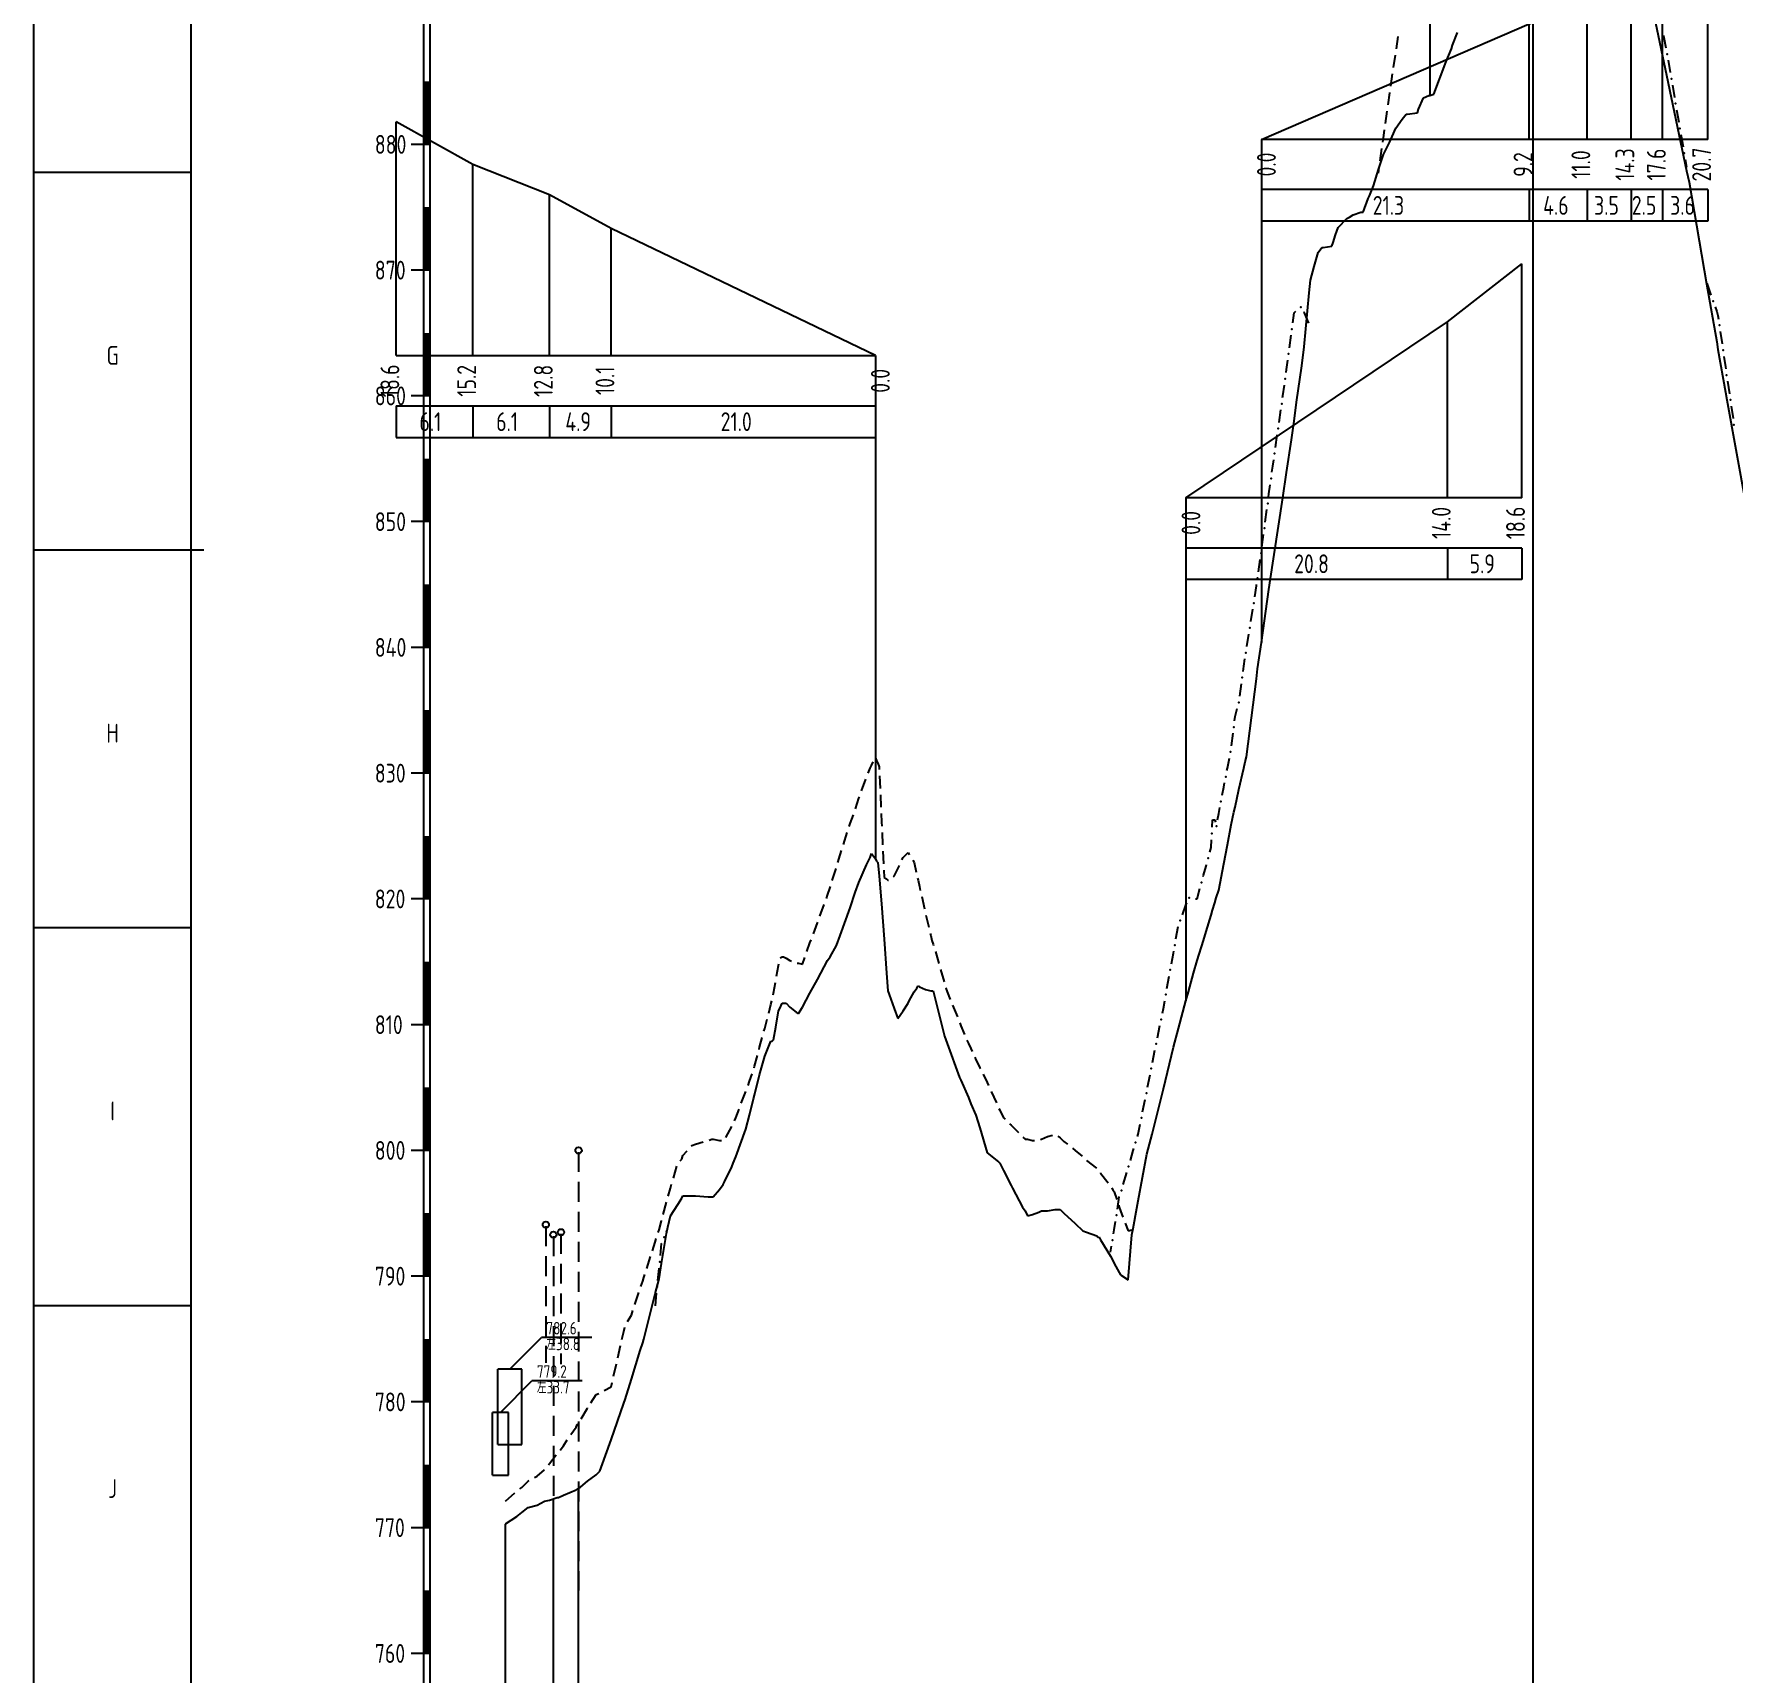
# Model space of a CAD drawing. Header units: millimetres. Extents: x -75 to 1114, y 1275 to 2116.
# Drawn here: x -75 to 195.4, y 1516.9 to 1777.6 of the extents above; entities that cross this region are included whole.
import ezdxf
from ezdxf.enums import TextEntityAlignment as Align

# ---------------------------------------------------------------- set-up
doc = ezdxf.new("R2010")
doc.units = ezdxf.units.MM
doc.linetypes.add('HIDDEN2', pattern=[4.7625, 3.175, -1.5875])
for name, color, linetype in [('中心断面', 1, 'Continuous'), ('交叉跨越注记', 3, 'Continuous'), ('右边线', 3, 'Continuous'), ('图框', 1, 'Continuous'), ('左边线', 2, 'Continuous'), ('房屋', 1, 'Continuous'), ('标注', 3, 'Continuous'), ('风偏', 5, 'Continuous')]:
    doc.layers.add(name, color=color, linetype=linetype)
doc.styles.get("Standard").update_dxf_attribs({"font": 'tssdeng', "bigfont": 'tssdchn'})

# ---------------------------------------------------------------- blocks, each defined once
blk = doc.blocks.new('24933320')
at = {"layer": '图框'}
for p, q in [((-13, 1350), (-13, 1920)), ((-12, 1350), (-12, 1920)), ((-12.8, 1760), (-12.8, 1770)), ((-12.6, 1760), (-12.6, 1770)), ((-12.4, 1760), (-12.4, 1770)), ((-12.2, 1760), (-12.2, 1770)), ((-12, 1760), (-15, 1760)), ((-12.8, 1740), (-12.8, 1750)), ((-12.6, 1740), (-12.6, 1750)), ((-12.4, 1740), (-12.4, 1750)), ((-12.2, 1740), (-12.2, 1750)), ((-12, 1740), (-15, 1740)), ((-12.8, 1720), (-12.8, 1730)), ((-12.6, 1720), (-12.6, 1730)), ((-12.4, 1720), (-12.4, 1730)), ((-12.2, 1720), (-12.2, 1730)), ((-12, 1720), (-15, 1720)), ((-12.8, 1700), (-12.8, 1710)), ((-12.6, 1700), (-12.6, 1710)), ((-12.4, 1700), (-12.4, 1710)), ((-12.2, 1700), (-12.2, 1710)), ((-12, 1700), (-15, 1700)), ((-12.8, 1680), (-12.8, 1690)), ((-12.6, 1680), (-12.6, 1690)), ((-12.4, 1680), (-12.4, 1690)), ((-12.2, 1680), (-12.2, 1690)), ((-12, 1680), (-15, 1680)), ((-12.8, 1660), (-12.8, 1670)), ((-12.6, 1660), (-12.6, 1670)), ((-12.4, 1660), (-12.4, 1670)), ((-12.2, 1660), (-12.2, 1670)), ((-12, 1660), (-15, 1660)), ((-12.8, 1640), (-12.8, 1650)), ((-12.6, 1640), (-12.6, 1650)), ((-12.4, 1640), (-12.4, 1650)), ((-12.2, 1640), (-12.2, 1650)), ((-12, 1640), (-15, 1640)), ((-12.8, 1620), (-12.8, 1630)), ((-12.6, 1620), (-12.6, 1630)), ((-12.4, 1620), (-12.4, 1630)), ((-12.2, 1620), (-12.2, 1630)), ((-12, 1620), (-15, 1620)), ((-12.8, 1600), (-12.8, 1610)), ((-12.6, 1600), (-12.6, 1610)), ((-12.4, 1600), (-12.4, 1610)), ((-12.2, 1600), (-12.2, 1610)), ((-12, 1600), (-15, 1600)), ((-12.8, 1580), (-12.8, 1590)), ((-12.6, 1580), (-12.6, 1590)), ((-12.4, 1580), (-12.4, 1590)), ((-12.2, 1580), (-12.2, 1590)), ((-12, 1580), (-15, 1580)), ((-12.8, 1560), (-12.8, 1570)), ((-12.6, 1560), (-12.6, 1570)), ((-12.4, 1560), (-12.4, 1570)), ((-12.2, 1560), (-12.2, 1570)), ((-12, 1560), (-15, 1560)), ((-12.8, 1540), (-12.8, 1550)), ((-12.6, 1540), (-12.6, 1550)), ((-12.4, 1540), (-12.4, 1550)), ((-12.2, 1540), (-12.2, 1550)), ((-12, 1540), (-15, 1540)), ((-12.8, 1520), (-12.8, 1530)), ((-12.6, 1520), (-12.6, 1530)), ((-12.4, 1520), (-12.4, 1530)), ((-12.2, 1520), (-12.2, 1530)), ((-12, 1520), (-15, 1520))]:
    blk.add_line(p, q, dxfattribs=at)
at = {"layer": '图框', "width": 0.8}
for s, p in [('880', (-20.8, 1758.5)), ('870', (-20.8, 1738.5)), ('860', (-20.8, 1718.5)), ('850', (-20.8, 1698.5)), ('840', (-20.8, 1678.5)), ('830', (-20.8, 1658.5)), ('820', (-20.8, 1638.5)), ('810', (-20.8, 1618.5)), ('800', (-20.8, 1598.5)), ('790', (-20.8, 1578.5)), ('780', (-20.8, 1558.5)), ('770', (-20.8, 1538.5)), ('760', (-20.8, 1518.5))]:
    blk.add_text(s, height=3, dxfattribs=at).set_placement(p)
blk = doc.blocks.new('2495661')
at = {"layer": '房屋'}
for p, q in [((-0.819, 1558.34), (-2.098, 1558.34)), ((-2.098, 1548.34), (-2.098, 1558.34)), ((0.46, 1558.34), (-0.819, 1558.34)), ((0.46, 1548.34), (0.46, 1558.34)), ((-2.098, 1548.34), (0.46, 1548.34))]:
    blk.add_line(p, q, dxfattribs=at)
blk = doc.blocks.new('2495662')
at = {"layer": '房屋'}
blk.add_line((12.181, 1563.34), (4.181, 1563.34), dxfattribs=at)
at = {"layer": '房屋', "width": 0.8}
for s, p in [('779.2', (4.981, 1563.84)), ('左33.7', (4.981, 1561.34))]:
    blk.add_text(s, height=2, dxfattribs=at).set_placement(p)
blk = doc.blocks.new('2495664')
at = {"layer": '房屋'}
for p, q in [((0.689, 1565.228), (-1.216, 1565.228)), ((-1.216, 1553.228), (-1.216, 1565.228)), ((2.594, 1565.228), (0.689, 1565.228)), ((2.594, 1553.228), (2.594, 1565.228)), ((-1.216, 1553.228), (2.594, 1553.228))]:
    blk.add_line(p, q, dxfattribs=at)
blk = doc.blocks.new('2495665')
at = {"layer": '房屋'}
blk.add_line((13.689, 1570.228), (5.689, 1570.228), dxfattribs=at)
at = {"layer": '房屋', "width": 0.8}
for s, p in [('782.6', (6.489, 1570.728)), ('左38.8', (6.489, 1568.228))]:
    blk.add_text(s, height=2, dxfattribs=at).set_placement(p)
blk = doc.blocks.new('24956845')
at = {"layer": '风偏'}
for p, q in [((-5.2, 1756.8), (-17.4, 1763.6)), ((-17.4, 1726.4), (-17.4, 1763.6)), ((7, 1752), (-5.2, 1756.8)), ((-5.2, 1726.4), (-5.2, 1756.8)), ((16.8, 1746.6), (7, 1752)), ((7, 1726.4), (7, 1752)), ((58.8, 1726.4), (16.8, 1746.6)), ((16.8, 1726.4), (16.8, 1746.6)), ((-17.4, 1726.4), (-5.2, 1726.4)), ((-5.2, 1726.4), (7, 1726.4)), ((7, 1726.4), (16.8, 1726.4)), ((16.8, 1726.4), (58.8, 1726.4)), ((-17.4, 1718.4), (-5.2, 1718.4)), ((-17.4, 1718.4), (-17.4, 1713.4)), ((-5.2, 1718.4), (7, 1718.4)), ((-5.2, 1718.4), (-5.2, 1713.4)), ((7, 1718.4), (16.8, 1718.4)), ((7, 1718.4), (7, 1713.4)), ((16.8, 1718.4), (58.8, 1718.4)), ((16.8, 1718.4), (16.8, 1713.4)), ((-17.4, 1713.4), (-5.2, 1713.4)), ((-5.2, 1713.4), (7, 1713.4)), ((7, 1713.4), (16.8, 1713.4)), ((16.8, 1713.4), (58.8, 1713.4))]:
    blk.add_line(p, q, dxfattribs=at)
at = {"layer": '风偏', "width": 0.8}
for s, p in [('6.1', (-13.7, 1714.4)), ('6.1', (-1.5, 1714.4)), ('4.9', (9.5, 1714.4)), ('21.0', (34.2, 1714.4))]:
    blk.add_text(s, height=3, dxfattribs=at).set_placement(p)
blk = doc.blocks.new('24956846')
at = {"layer": '风偏'}
for p, q in [((149.8, 1731.8), (161.6, 1741)), ((161.6, 1703.8), (161.6, 1741)), ((108.2, 1703.8), (149.8, 1731.8)), ((149.8, 1703.8), (149.8, 1731.8)), ((149.8, 1703.8), (108.2, 1703.8)), ((161.6, 1703.8), (149.8, 1703.8)), ((149.8, 1695.8), (108.2, 1695.8)), ((149.8, 1695.8), (149.8, 1690.8)), ((161.6, 1695.8), (149.8, 1695.8)), ((161.6, 1695.8), (161.6, 1690.8)), ((149.8, 1690.8), (108.2, 1690.8)), ((161.6, 1690.8), (149.8, 1690.8))]:
    blk.add_line(p, q, dxfattribs=at)
at = {"layer": '风偏', "width": 0.8}
for s, p in [('20.8', (125.4, 1691.8)), ('5.9', (153.3, 1691.8))]:
    blk.add_text(s, height=3, dxfattribs=at).set_placement(p)
blk = doc.blocks.new('24956847')
at = {"layer": '风偏'}
for p, q in [((184, 1796), (191.2, 1802.2)), ((191.2, 1760.8), (191.2, 1802.2)), ((179, 1789.4), (184, 1796)), ((184, 1760.8), (184, 1796)), ((172, 1782.8), (179, 1789.4)), ((179, 1760.8), (179, 1789.4)), ((162.8, 1779.2), (172, 1782.8)), ((172, 1760.8), (172, 1782.8)), ((120.2, 1760.8), (162.8, 1779.2)), ((162.8, 1760.8), (162.8, 1779.2)), ((162.8, 1760.8), (120.2, 1760.8)), ((172, 1760.8), (162.8, 1760.8)), ((179, 1760.8), (172, 1760.8)), ((184, 1760.8), (179, 1760.8)), ((191.2, 1760.8), (184, 1760.8)), ((162.8, 1752.8), (120.2, 1752.8)), ((162.8, 1752.8), (162.8, 1747.8)), ((172, 1752.8), (162.8, 1752.8)), ((172, 1752.8), (172, 1747.8)), ((179, 1752.8), (172, 1752.8)), ((179, 1752.8), (179, 1747.8)), ((184, 1752.8), (179, 1752.8)), ((184, 1752.8), (184, 1747.8)), ((191.2, 1752.8), (184, 1752.8)), ((191.2, 1752.8), (191.2, 1747.8)), ((162.8, 1747.8), (120.2, 1747.8)), ((172, 1747.8), (162.8, 1747.8)), ((179, 1747.8), (172, 1747.8)), ((184, 1747.8), (179, 1747.8)), ((191.2, 1747.8), (184, 1747.8))]:
    blk.add_line(p, q, dxfattribs=at)
at = {"layer": '风偏', "width": 0.8}
for s, p in [('21.3', (137.9, 1748.8)), ('4.6', (165, 1748.8)), ('3.5', (173.1, 1748.8)), ('2.5', (179.1, 1748.8)), ('3.6', (185.2, 1748.8))]:
    blk.add_text(s, height=3, dxfattribs=at).set_placement(p)

msp = doc.modelspace()

# ---------------------------------------------------------------- linework, layer by layer
at = {"layer": '中心断面', "linetype": 'Continuous'}
for p, q in [((182.2, 1782.6), (184.2, 1773)), ((150.6, 1775.8), (151.4, 1777.8)), ((149.6, 1773.2), (150.4, 1775.2)), ((150.4, 1775.2), (150.6, 1775.8)), ((147.6, 1768), (149.6, 1773.2)), ((184.2, 1773), (184.6, 1771)), ((184.6, 1771), (187.8, 1755.8)), ((145, 1765), (145.2, 1765.6)), ((145.2, 1765.6), (146, 1767.4)), ((146, 1767.4), (146.8, 1767.8)), ((146.8, 1767.8), (147, 1767.8)), ((147, 1767.8), (147.6, 1768)), ((141.6, 1762.6), (142.6, 1764)), ((142.6, 1764), (143.2, 1764.8)), ((143.2, 1764.8), (143.4, 1764.8)), ((143.4, 1764.8), (145, 1765)), ((139.6, 1758.4), (140.6, 1760.4)), ((140.6, 1760.4), (141.6, 1762.6)), ((138.8, 1756), (139.6, 1758.4)), ((138, 1753.4), (138.8, 1756)), ((187.8, 1755.8), (188.2, 1754)), ((137.4, 1751.8), (138, 1753.4)), ((188.2, 1754), (191, 1737.8)), ((134.8, 1748.8), (136, 1749.2)), ((136, 1749.2), (136.4, 1749.2)), ((136.4, 1749.2), (137.2, 1751.4)), ((137.2, 1751.4), (137.4, 1751.8)), ((132, 1745.6), (132.4, 1746.8)), ((132.4, 1746.8), (133.8, 1748.2)), ((133.8, 1748.2), (134.2, 1748.4)), ((134.2, 1748.4), (134.8, 1748.8)), ((130, 1743.6), (131.4, 1743.8)), ((131.4, 1743.8), (131.6, 1744.4)), ((131.6, 1744.4), (132, 1745.6)), ((128.6, 1740.6), (129.2, 1742.8)), ((129.2, 1742.8), (129.8, 1743.6)), ((129.8, 1743.6), (130, 1743.6)), ((127.8, 1736.4), (128, 1738.4)), ((128, 1738.4), (128.6, 1740.6)), ((127, 1727.8), (127.8, 1736.4)), ((191, 1737.8), (192.6, 1728.6)), ((126.6, 1724.8), (127, 1727.8)), ((192.6, 1728.6), (192.8, 1727.4)), ((192.8, 1727.4), (194, 1720.6)), ((125.8, 1719), (126.6, 1724.8)), ((194, 1720.6), (194.2, 1719.4)), ((125.4, 1716), (125.8, 1719)), ((194.2, 1719.4), (197.2, 1703)), ((125, 1713), (125.4, 1716)), ((124.2, 1707.8), (125, 1713)), ((123.6, 1703.8), (124.2, 1707.8)), ((122.2, 1694.8), (123.6, 1703.8)), ((121.4, 1689.2), (122, 1693.4)), ((122, 1693.4), (122.2, 1694.8)), ((120.2, 1680.8), (121.4, 1689.2)), ((119.6, 1676.6), (120.2, 1680.8)), ((119.4, 1675), (119.6, 1676.6)), ((117.8, 1662.6), (119.4, 1675)), ((116.6, 1657.4), (117.4, 1660.8)), ((117.4, 1660.8), (117.6, 1661.8)), ((117.6, 1661.8), (117.8, 1662.6)), ((116, 1654.6), (116.6, 1657.4)), ((115.8, 1653.8), (116, 1654.6)), ((115.4, 1651.8), (115.8, 1653.8)), ((114.8, 1648.6), (115.4, 1651.8)), ((57.4, 1645.4), (58, 1646.6)), ((58, 1646.6), (58.2, 1647.2)), ((58.2, 1647.2), (58.8, 1646.4)), ((114.2, 1645.6), (114.8, 1648.6)), ((56.2, 1642.6), (57.4, 1645.4)), ((58.8, 1646.4), (59, 1646)), ((59, 1646), (59.2, 1645.8)), ((59.2, 1645.8), (59.4, 1643.6)), ((113.4, 1641.4), (114.2, 1645.6)), ((55.6, 1641), (56.2, 1642.6)), ((59.4, 1643.6), (59.8, 1639.2)), ((113, 1640.2), (113.4, 1641.4)), ((53.2, 1634.2), (54.8, 1638.6)), ((54.8, 1638.6), (55.6, 1641)), ((59.8, 1639.2), (60, 1636.4)), ((112.4, 1638.2), (112.8, 1639.4)), ((112.8, 1639.4), (113, 1640.2)), ((60, 1636.4), (60.2, 1633.6)), ((111.4, 1634.8), (112.2, 1637.4)), ((112.2, 1637.4), (112.4, 1638.2)), ((52.6, 1632.6), (53.2, 1634.2)), ((60.2, 1633.6), (60.6, 1628.2)), ((110, 1630.2), (111, 1633.4)), ((111, 1633.4), (111.4, 1634.8)), ((51.2, 1630.2), (51.6, 1630.8)), ((51.6, 1630.8), (52.6, 1632.6)), ((49.6, 1627.2), (51.2, 1630.2)), ((60.6, 1628.2), (60.8, 1625.4)), ((108.6, 1625.2), (109.4, 1628.2)), ((109.4, 1628.2), (110, 1630.2)), ((47.2, 1622.8), (48.4, 1625)), ((48.4, 1625), (49.6, 1627.2)), ((60.8, 1625.4), (61, 1624.8)), ((64.2, 1623.8), (65, 1625.2)), ((65, 1625.2), (65.4, 1625.8)), ((65.4, 1625.8), (65.6, 1626.2)), ((65.6, 1626.2), (65.8, 1626)), ((65.8, 1626), (66.8, 1625.6)), ((66.8, 1625.6), (67.6, 1625.4)), ((67.6, 1625.4), (67.8, 1625.4)), ((67.8, 1625.4), (68, 1625.4)), ((68, 1625.4), (69.8, 1618.2)), ((108.2, 1623.8), (108.6, 1625.2)), ((43, 1619.6), (43.4, 1622.2)), ((43.4, 1622.2), (43.6, 1622.6)), ((43.6, 1622.6), (44, 1623.4)), ((44, 1623.4), (44.2, 1623.4)), ((44.2, 1623.4), (44.6, 1623.4)), ((44.6, 1623.4), (45.2, 1622.8)), ((45.2, 1622.8), (46.2, 1622)), ((46.6, 1621.8), (47.2, 1622.8)), ((61, 1624.8), (61.8, 1622.6)), ((61.8, 1622.6), (62.4, 1621)), ((62.4, 1621), (63.2, 1622.2)), ((63.2, 1622.2), (64, 1623.4)), ((64, 1623.4), (64.2, 1623.8)), ((107, 1619.4), (108.2, 1623.8)), ((42.6, 1617.6), (43, 1619.6)), ((46.2, 1622), (46.6, 1621.8)), ((41.2, 1615), (42.2, 1617.4)), ((42.2, 1617.4), (42.4, 1617.4)), ((42.4, 1617.4), (42.6, 1617.6)), ((69.8, 1618.2), (70, 1617.6)), ((70, 1617.6), (70.2, 1617)), ((70.2, 1617), (72.2, 1611.6)), ((106.2, 1616.4), (107, 1619.4)), ((40.4, 1612), (41.2, 1615)), ((104.6, 1609.8), (106.2, 1616.4)), ((39.6, 1608.8), (40.4, 1612)), ((72.2, 1611.6), (72.4, 1611.2)), ((39.4, 1608.2), (39.6, 1608.8)), ((72.4, 1611.2), (73.6, 1608.4)), ((102.8, 1602.6), (104.6, 1609.8)), ((38.8, 1605.6), (39.4, 1608.2)), ((73.6, 1608.4), (74, 1607.4)), ((74, 1607.4), (74.8, 1605.6)), ((36.6, 1599), (38.2, 1603.4)), ((38.2, 1603.4), (38.8, 1605.6)), ((74.8, 1605.6), (75.4, 1603.6)), ((75.4, 1603.6), (76.6, 1599.6)), ((102, 1599.4), (102.8, 1602.6)), ((36, 1597.4), (36.2, 1598)), ((36.2, 1598), (36.6, 1599)), ((76.6, 1599.6), (78.4, 1598.2)), ((78.4, 1598.2), (78.6, 1598)), ((78.6, 1598), (79.2, 1596.8)), ((100.6, 1592), (102, 1599.4)), ((34.8, 1595), (36, 1597.4)), ((79.2, 1596.8), (80.4, 1594.4)), ((27.4, 1591.4), (28, 1592.4)), ((28, 1592.4), (28.2, 1592.8)), ((28.2, 1592.8), (29.6, 1592.8)), ((29.6, 1592.8), (30.2, 1592.8)), ((30.2, 1592.8), (32.2, 1592.6)), ((32.2, 1592.6), (32.8, 1592.6)), ((32.8, 1592.6), (33, 1592.6)), ((33, 1592.6), (34, 1593.8)), ((34, 1593.8), (34.6, 1594.6)), ((34.6, 1594.6), (34.8, 1595)), ((80.4, 1594.4), (80.6, 1594)), ((80.6, 1594), (82.2, 1591)), ((26.2, 1589.6), (27.4, 1591.4)), ((82.2, 1591), (82.6, 1590.4)), ((82.6, 1590.4), (83, 1589.6)), ((83, 1589.6), (83.8, 1589.8)), ((83.8, 1589.8), (84.8, 1590.2)), ((84.8, 1590.2), (85.2, 1590.4)), ((85.2, 1590.4), (86.2, 1590.4)), ((86.2, 1590.4), (87.4, 1590.6)), ((87.4, 1590.6), (88.2, 1590.6)), ((88.2, 1590.6), (88.8, 1590)), ((88.8, 1590), (90.6, 1588.4)), ((99.8, 1587.6), (100.4, 1590.8)), ((100.4, 1590.8), (100.6, 1592)), ((25.6, 1586.8), (25.8, 1587.8)), ((25.8, 1587.8), (26.2, 1589.6)), ((90.6, 1588.4), (91.8, 1587.2)), ((91.8, 1587.2), (92.4, 1587)), ((92.4, 1587), (94, 1586.4)), ((99.6, 1586.6), (99.8, 1587.6)), ((24.8, 1582), (25.6, 1586.8)), ((94, 1586.4), (94.2, 1586.2)), ((94.2, 1586.2), (94.4, 1586.2)), ((94.4, 1586.2), (94.6, 1585.8)), ((94.6, 1585.8), (96.2, 1583.2)), ((99, 1579.4), (99.6, 1586.6)), ((24.4, 1579.6), (24.8, 1582)), ((96.2, 1583.2), (96.6, 1582.4)), ((96.6, 1582.4), (96.8, 1582)), ((96.8, 1582), (97.6, 1580.6)), ((23.8, 1577.2), (24.4, 1579.6)), ((97.6, 1580.6), (97.8, 1580.2)), ((97.8, 1580.2), (99, 1579.4)), ((22, 1570), (23.8, 1577.2)), ((20, 1563.6), (21.4, 1568.2)), ((21.4, 1568.2), (21.8, 1569.4)), ((21.8, 1569.4), (22, 1570)), ((19, 1560.4), (20, 1563.6)), ((18.8, 1559.8), (19, 1560.4)), ((16.8, 1554), (18.8, 1559.8)), ((15.2, 1549.6), (16.8, 1554)), ((15, 1549), (15.2, 1549.6)), ((11.6, 1546.2), (13, 1547.4)), ((13, 1547.4), (14.4, 1548.4)), ((14.4, 1548.4), (15, 1549)), ((5, 1543.6), (6.2, 1544.2)), ((6.2, 1544.2), (7, 1544.4)), ((7, 1544.4), (8.2, 1544.8)), ((8.2, 1544.8), (8.4, 1544.8)), ((8.4, 1544.8), (9.2, 1545.2)), ((9.2, 1545.2), (10.2, 1545.6)), ((10.2, 1545.6), (11.2, 1546)), ((11.2, 1546), (11.4, 1546.2)), ((11.4, 1546.2), (11.6, 1546.2)), ((0, 1540.6), (1.8, 1541.8)), ((1.8, 1541.8), (2.6, 1542.4)), ((2.6, 1542.4), (3.6, 1543.2)), ((3.6, 1543.2), (5, 1543.6)), ((0, 1540.6), (0, 1540.6))]:
    msp.add_line(p, q, dxfattribs=at)
at = {"layer": '交叉跨越注记', "linetype": 'HIDDEN2'}
for p, q in [((11.6, 1599.75), (11.6, 1530)), ((6.4, 1587.95), (6.4, 1566.2)), ((7.6, 1586.35), (7.6, 1544.6)), ((8.8, 1586.75), (8.8, 1566))]:
    msp.add_line(p, q, dxfattribs=at)
at = {"layer": '交叉跨越注记', "linetype": 'Continuous'}
for p, q in [((7.6, 1409), (7.6, 1544.6)), ((11.6, 1409), (11.6, 1546.2))]:
    msp.add_line(p, q, dxfattribs=at)
for centre in [(11.6, 1600), (6.4, 1588.2), (7.6, 1586.6), (8.8, 1587)]:
    msp.add_circle(centre, 0.5, dxfattribs=at)
at = {"layer": '右边线', "linetype": 'Continuous'}
for p, q in [((184.14, 1777.31), (184.2, 1777)), ((184.2, 1777), (184.53, 1775.35)), ((184.88, 1773.38), (185.22, 1771.41)), ((185.56, 1769.44), (185.9, 1767.47)), ((186.23, 1765.5), (186.57, 1763.53)), ((186.91, 1761.56), (187.25, 1759.59)), ((187.59, 1757.62), (187.8, 1756.4)), ((191.03, 1737.91), (191.69, 1736.03)), ((125.19, 1731.63), (125.4, 1733.2)), ((125.4, 1733.2), (125.69, 1733.49)), ((126.92, 1733.41), (127, 1733.2)), ((127, 1733.2), (127.66, 1731.55)), ((192.34, 1734.14), (192.6, 1733.4)), ((192.6, 1733.4), (192.8, 1732.8)), ((192.8, 1732.8), (192.89, 1732.22)), ((124.66, 1727.66), (124.93, 1729.65)), ((193.17, 1730.24), (193.46, 1728.26)), ((124.2, 1724.2), (124.4, 1725.68)), ((193.75, 1726.28), (194, 1724.6)), ((124.13, 1723.7), (124.2, 1724.2)), ((194, 1724.6), (194.04, 1724.3)), ((194.33, 1722.32), (194.62, 1720.34)), ((123.56, 1719.74), (123.6, 1720)), ((123.6, 1720), (123.85, 1721.72)), ((123, 1715.78), (123.28, 1717.76)), ((194.91, 1718.37), (195.2, 1716.39)), ((122.43, 1711.82), (122.71, 1713.8)), ((121.87, 1707.86), (122, 1708.8)), ((122, 1708.8), (122.15, 1709.84)), ((121.33, 1703.9), (121.4, 1704.4)), ((121.4, 1704.4), (121.6, 1705.88)), ((120.8, 1699.93), (121.07, 1701.91)), ((120.28, 1695.97), (120.54, 1697.95)), ((119.74, 1692), (120.01, 1693.99)), ((119.13, 1688.05), (119.4, 1689.8)), ((119.4, 1689.8), (119.44, 1690.03)), ((118.51, 1684.1), (118.82, 1686.07)), ((117.89, 1680.15), (118.2, 1682.12)), ((117.29, 1676.19), (117.4, 1677)), ((117.4, 1677), (117.57, 1678.17)), ((116.74, 1672.23), (117.02, 1674.21)), ((115.92, 1668.33), (116, 1669)), ((116, 1669), (116.35, 1670.27)), ((115.44, 1664.35), (115.68, 1666.34)), ((114.72, 1660.42), (114.8, 1660.8)), ((114.8, 1660.8), (115.1, 1662.38)), ((113.95, 1656.49), (114.2, 1657.8)), ((114.2, 1657.8), (114.33, 1658.46)), ((112.35, 1651.4), (112.4, 1652.6)), ((112.4, 1652.6), (112.8, 1652.6)), ((112.8, 1652.6), (112.87, 1652.21)), ((113.21, 1652.56), (113.4, 1653.6)), ((113.4, 1653.6), (113.58, 1654.53)), ((112.2, 1648.2), (112.25, 1649.4)), ((111.99, 1647.43), (112.2, 1648.2)), ((110.94, 1643.57), (111, 1643.8)), ((111, 1643.8), (111.4, 1645.2)), ((111.4, 1645.2), (111.48, 1645.5)), ((110, 1640), (110.43, 1641.64)), ((107.63, 1637.49), (108.2, 1639)), ((108.2, 1639), (108.32, 1639.36)), ((109.69, 1640), (110, 1640)), ((106.61, 1633.64), (106.96, 1635.6)), ((105.89, 1629.7), (106.2, 1631.4)), ((106.2, 1631.4), (106.25, 1631.67)), ((105.18, 1625.77), (105.53, 1627.73)), ((104.45, 1621.83), (104.6, 1622.6)), ((104.6, 1622.6), (104.82, 1623.8)), ((103.66, 1617.91), (104.05, 1619.87)), ((102.88, 1613.99), (103.27, 1615.95)), ((102.09, 1610.07), (102.49, 1612.03)), ((101.31, 1606.14), (101.7, 1608.1)), ((100.6, 1602.6), (100.92, 1604.18)), ((100.48, 1602.23), (100.6, 1602.6)), ((99.36, 1598.39), (99.6, 1599.2)), ((99.6, 1599.2), (99.8, 1600)), ((99.8, 1600), (99.9, 1600.32)), ((98.21, 1594.56), (98.78, 1596.48)), ((97.3, 1590.68), (97.6, 1592.6)), ((97.6, 1592.6), (97.62, 1592.65)), ((25.57, 1587.11), (25.6, 1587.2)), ((96.69, 1586.73), (96.8, 1587.4)), ((96.8, 1587.4), (97, 1588.7)), ((24.61, 1583.27), (24.8, 1585.2)), ((24.8, 1585.2), (24.82, 1585.26)), ((96.2, 1583.8), (96.36, 1584.75)), ((24.22, 1579.29), (24.4, 1581.2)), ((24.4, 1581.2), (24.41, 1581.28)), ((23.83, 1575.31), (24.02, 1577.3))]:
    msp.add_line(p, q, dxfattribs=at)
at = {"layer": '右边线'}
for p in [(184.71, 1774.37), (185.39, 1770.43), (186.06, 1766.48), (186.74, 1762.54), (187.42, 1758.6), (126.48, 1734.11), (192.02, 1735.08), (125.06, 1730.64), (193.03, 1731.23), (124.53, 1726.67), (193.61, 1727.27), (123.99, 1722.71), (194.18, 1723.31), (123.42, 1718.75), (194.77, 1719.35), (122.86, 1714.79), (195.35, 1715.4), (122.29, 1710.83), (121.74, 1706.87), (121.2, 1702.91), (120.67, 1698.94), (120.14, 1694.98), (119.6, 1691.01), (118.97, 1687.06), (118.35, 1683.11), (117.73, 1679.16), (117.15, 1675.2), (116.61, 1671.24), (115.79, 1667.33), (115.28, 1663.37), (114.53, 1659.44), (113.76, 1655.51), (112.3, 1650.4), (113.03, 1651.58), (111.74, 1646.46), (110.69, 1642.61), (108.72, 1640.17), (107.28, 1636.55), (106.43, 1632.65), (105.71, 1628.72), (105, 1624.78), (104.25, 1620.85), (103.47, 1616.93), (102.68, 1613.01), (101.9, 1609.09), (101.11, 1605.16), (100.18, 1601.28), (99.07, 1597.44), (97.92, 1593.61), (97.15, 1589.69), (25.19, 1586.19), (96.52, 1585.74), (24.51, 1582.28), (24.12, 1578.3)]:
    msp.add_point(p, dxfattribs=at)
at = {"layer": '图框', "linetype": 'Continuous'}
for p, q in [((-75, 1275), (-75, 2116)), ((-50, 1285), (-50, 2106)), ((-75, 1755.57), (-50, 1755.57)), ((-75, 1695.5), (-50, 1695.5)), ((-75, 1695.5), (-48, 1695.5)), ((-75, 1635.43), (-50, 1635.43)), ((-75, 1575.36), (-50, 1575.36))]:
    msp.add_line(p, q, dxfattribs=at)
at = {"layer": '左边线', "linetype": 'Continuous'}
for p, q in [((141.66, 1775.18), (141.95, 1777.16)), ((141.21, 1772.21), (141.51, 1774.19)), ((140.76, 1769.24), (141.06, 1771.22)), ((140.33, 1766.27), (140.6, 1768.2)), ((140.6, 1768.2), (140.61, 1768.26)), ((139.92, 1763.3), (140.19, 1765.28)), ((139.5, 1760.33), (139.6, 1761)), ((139.6, 1761), (139.78, 1762.31)), ((139.08, 1757.36), (139.36, 1759.34)), ((138.8, 1755.4), (138.94, 1756.37)), ((57.65, 1659.99), (58, 1660.8)), ((58, 1660.8), (58.2, 1661.2)), ((58.2, 1661.2), (58.47, 1661.82)), ((58.85, 1662.46), (59, 1662)), ((59, 1662), (59.2, 1661.6)), ((59.2, 1661.6), (59.4, 1661)), ((59.4, 1661), (59.42, 1660.56)), ((56.62, 1657.18), (57.28, 1659.06)), ((59.47, 1659.56), (59.56, 1657.57)), ((55.65, 1654.34), (56.2, 1656)), ((56.2, 1656), (56.28, 1656.23)), ((59.6, 1656.57), (59.69, 1654.57)), ((54.64, 1651.51), (54.8, 1652)), ((54.8, 1652), (55.31, 1653.4)), ((59.74, 1653.57), (59.8, 1652.2)), ((59.8, 1652.2), (59.83, 1651.57)), ((53.73, 1648.65), (54.34, 1650.56)), ((59.87, 1650.57), (59.96, 1648.58)), ((52.84, 1645.79), (53.2, 1647)), ((53.2, 1647), (53.42, 1647.7)), ((60.01, 1647.58), (60.1, 1645.58)), ((63.03, 1646.21), (63.2, 1646.6)), ((63.2, 1646.6), (64, 1647.4)), ((64, 1647.4), (64.2, 1647)), ((51.95, 1642.92), (52.55, 1644.83)), ((60.15, 1644.58), (60.2, 1643.4)), ((61.8, 1643.6), (62.4, 1644.8)), ((62.4, 1644.8), (62.62, 1645.3)), ((64.75, 1646.17), (65, 1645.8)), ((65, 1645.8), (65.31, 1644.27)), ((51.2, 1640.6), (51.6, 1641.8)), ((51.6, 1641.8), (51.65, 1641.97)), ((60.2, 1643.4), (60.6, 1643.2)), ((60.6, 1643.2), (60.8, 1643)), ((60.8, 1643), (60.89, 1643)), ((61.71, 1643.53), (61.8, 1643.6)), ((65.53, 1643.3), (65.6, 1643)), ((65.6, 1643), (65.8, 1642)), ((65.8, 1642), (65.95, 1641.34)), ((49.98, 1637.26), (50.67, 1639.14)), ((51.01, 1640.08), (51.2, 1640.6)), ((66.17, 1640.37), (66.61, 1638.42)), ((48.94, 1634.44), (49.6, 1636.2)), ((49.6, 1636.2), (49.64, 1636.32)), ((66.84, 1637.44), (67.29, 1635.5)), ((47.91, 1631.63), (48.4, 1633)), ((48.4, 1633), (48.59, 1633.51)), ((67.52, 1634.52), (67.6, 1634.2)), ((67.6, 1634.2), (67.8, 1633.4)), ((67.8, 1633.4), (68, 1632.8)), ((43.66, 1630.63), (44, 1630.8)), ((44, 1630.8), (44.2, 1630.8)), ((44.2, 1630.8), (44.6, 1630.6)), ((44.6, 1630.6), (45.2, 1630.2)), ((47.2, 1629.6), (47.58, 1630.68)), ((68, 1632.8), (68.06, 1632.6)), ((68.34, 1631.64), (68.9, 1629.72)), ((43.09, 1627.72), (43.4, 1629.4)), ((43.4, 1629.4), (43.45, 1629.69)), ((45.2, 1630.2), (45.44, 1630.1)), ((46.38, 1629.8), (46.6, 1629.8)), ((46.6, 1629.8), (47.2, 1629.6)), ((69.17, 1628.76), (69.73, 1626.84)), ((42.55, 1624.77), (42.6, 1625)), ((42.6, 1625), (42.92, 1626.73)), ((69.98, 1625.87), (70, 1625.8)), ((70, 1625.8), (70.2, 1625.2)), ((70.2, 1625.2), (70.7, 1624)), ((41.85, 1621.85), (42.2, 1623.2)), ((42.2, 1623.2), (42.35, 1623.79)), ((71.08, 1623.08), (71.85, 1621.23)), ((41.2, 1619.4), (41.59, 1620.88)), ((72.23, 1620.31), (72.4, 1619.8)), ((72.4, 1619.8), (72.98, 1618.45)), ((40.4, 1616.4), (40.82, 1617.98)), ((41.08, 1618.95), (41.2, 1619.4)), ((73.37, 1617.53), (73.6, 1617)), ((73.6, 1617), (74, 1616.2)), ((39.6, 1613.4), (40.05, 1615.09)), ((40.31, 1616.05), (40.4, 1616.4)), ((74, 1616.2), (74.21, 1615.72)), ((74.62, 1614.81), (74.8, 1614.4)), ((74.8, 1614.4), (75.4, 1613.2)), ((38.8, 1611), (39.2, 1612.21)), ((39.52, 1613.16), (39.6, 1613.4)), ((75.4, 1613.2), (75.5, 1613.01)), ((75.94, 1612.11), (76.6, 1610.8)), ((37.48, 1607.52), (38.19, 1609.38)), ((38.55, 1610.32), (38.8, 1611)), ((76.6, 1610.8), (76.82, 1610.32)), ((77.23, 1609.4), (78.05, 1607.58)), ((36.6, 1605.2), (37.13, 1606.58)), ((78.46, 1606.67), (78.6, 1606.4)), ((78.6, 1606.4), (79.2, 1605.2)), ((35.04, 1602.05), (36, 1603.8)), ((36, 1603.8), (36, 1603.8)), ((36.41, 1604.72), (36.6, 1605.2)), ((79.2, 1605.2), (79.45, 1604.95)), ((80.16, 1604.24), (80.4, 1604)), ((80.4, 1604), (80.6, 1603.8)), ((80.6, 1603.8), (81.57, 1602.83)), ((29.52, 1600.71), (29.6, 1600.8)), ((29.6, 1600.8), (30.2, 1601)), ((30.2, 1601), (31.4, 1601.36)), ((32.35, 1601.65), (32.8, 1601.8)), ((32.8, 1601.8), (33, 1601.8)), ((33, 1601.8), (34, 1601.6)), ((34, 1601.6), (34.31, 1601.6)), ((82.28, 1602.12), (82.6, 1601.8)), ((82.6, 1601.8), (83, 1601.8)), ((83, 1601.8), (83.8, 1601.6)), ((83.8, 1601.6), (84.12, 1601.6)), ((85.09, 1601.74), (85.2, 1601.8)), ((85.2, 1601.8), (86.2, 1602.2)), ((86.2, 1602.2), (86.96, 1602.45)), ((87.83, 1602.28), (88.2, 1602)), ((88.2, 1602), (88.8, 1601.4)), ((88.8, 1601.4), (89.34, 1600.98)), ((27.74, 1598.34), (28, 1598.6)), ((28, 1598.6), (28.2, 1599.2)), ((28.2, 1599.2), (28.86, 1599.96)), ((90.13, 1600.37), (90.6, 1600)), ((90.6, 1600), (91.68, 1599.1)), ((92.4, 1598.4), (92.4, 1598.4)), ((92.4, 1598.4), (93.99, 1597.2)), ((26.68, 1595.59), (27.25, 1597.51)), ((94.59, 1596.42), (94.6, 1596.4)), ((94.6, 1596.4), (95.84, 1594.85)), ((25.83, 1592.72), (26.2, 1594)), ((26.2, 1594), (26.39, 1594.64)), ((96.39, 1594.03), (96.6, 1593.6)), ((96.6, 1593.6), (96.8, 1593.4)), ((96.8, 1593.4), (97.19, 1592.22)), ((25.07, 1589.81), (25.59, 1591.75)), ((97.51, 1591.27), (97.6, 1591)), ((97.6, 1591), (97.8, 1590.4)), ((97.8, 1590.4), (98.18, 1589.39)), ((24.26, 1586.93), (24.4, 1587.4)), ((24.4, 1587.4), (24.8, 1588.8)), ((24.8, 1588.8), (24.81, 1588.85)), ((98.53, 1588.45), (99, 1587.2)), ((99, 1587.2), (99.6, 1587.4)), ((23.37, 1584.06), (23.8, 1585.4)), ((23.8, 1585.4), (23.97, 1585.97)), ((22.45, 1581.2), (23.06, 1583.11)), ((21.52, 1578.35), (21.8, 1579.2)), ((21.8, 1579.2), (22, 1579.8)), ((22, 1579.8), (22.15, 1580.25)), ((20.57, 1575.51), (21.2, 1577.41)), ((19.36, 1572.78), (20, 1573.8)), ((20, 1573.8), (20.25, 1574.56)), ((18.51, 1569.94), (18.8, 1571.2)), ((18.8, 1571.2), (18.94, 1571.89)), ((17.85, 1567.01), (18.29, 1568.96)), ((17.18, 1564.09), (17.63, 1566.04)), ((16.8, 1562.4), (16.96, 1563.11)), ((13.56, 1559.88), (14.4, 1561.2)), ((14.4, 1561.2), (14.81, 1561.34)), ((15.67, 1561.83), (16.8, 1562.4)), ((12.01, 1557.31), (13, 1559)), ((13, 1559), (13.02, 1559.04)), ((10.36, 1554.82), (11.2, 1556)), ((11.2, 1556), (11.4, 1556.4)), ((11.4, 1556.4), (11.47, 1556.47)), ((8.67, 1552.34), (9.2, 1553)), ((9.2, 1553), (9.81, 1553.98)), ((5, 1548.2), (6.2, 1549.2)), ((6.2, 1549.2), (6.2, 1549.2)), ((6.83, 1549.98), (7, 1550.2)), ((7, 1550.2), (8.03, 1551.58)), ((2.6, 1546.4), (3.6, 1547.4)), ((3.6, 1547.4), (3.75, 1547.49)), ((4.62, 1547.98), (5, 1548.2)), ((0, 1544.2), (1.49, 1545.53)), ((2.27, 1546.16), (2.6, 1546.4))]:
    msp.add_line(p, q, dxfattribs=at)
at = {"layer": '房屋', "linetype": 'Continuous'}
for p, q in [((0.69, 1565.23), (5.69, 1570.23)), ((-0.82, 1558.34), (4.18, 1563.34))]:
    msp.add_line(p, q, dxfattribs=at)
at = {"layer": '标注'}
for p, q in [((163.4, 1350), (163.4, 1844.33)), ((0, 1350), (0, 1540.57))]:
    msp.add_line(p, q, dxfattribs=at)
at = {"layer": '风偏'}
for p, q in [((147, 1847.8), (147, 1767.8)), ((120.2, 1760.8), (120.2, 1680.8)), ((58.8, 1726.4), (58.8, 1646.4)), ((108.2, 1703.8), (108.2, 1623.8))]:
    msp.add_line(p, q, dxfattribs=at)

# ---------------------------------------------------------------- block references
at = {"layer": '图框'}
msp.add_blockref('24933320', (0, 0), dxfattribs=at)
at = {"layer": '房屋'}
for name in ['2495665', '2495662', '2495664', '2495661']:
    msp.add_blockref(name, (0, 0), dxfattribs=at)
at = {"layer": '风偏'}
for name in ['24956847', '24956845', '24956846']:
    msp.add_blockref(name, (0, 0), dxfattribs=at)

# ---------------------------------------------------------------- texts
at = {"layer": '图框', "linetype": 'Continuous', "width": 0.8}
for s, p in [('G', (-62.5, 1724.04)), ('H', (-62.5, 1663.96)), ('I', (-62.5, 1603.89)), ('J', (-62.5, 1543.82))]:
    msp.add_text(s, height=3, dxfattribs=at).set_placement(p, align=Align.BOTTOM_CENTER)
at = {"layer": '风偏', "linetype": 'Continuous', "width": 0.8}
for s, p in [('0.0', (123.4, 1756.8)), ('9.2', (164.2, 1756.8)), ('11.0', (173.4, 1756.8)), ('14.3', (180.4, 1756.8)), ('17.6', (185.4, 1756.8)), ('20.7', (192.6, 1756.8)), ('18.6', (-16, 1722.4)), ('15.2', (-3.8, 1722.4)), ('12.8', (8.4, 1722.4)), ('10.1', (18.2, 1722.4)), ('0.0', (62, 1722.4)), ('0.0', (111.4, 1699.8)), ('14.0', (151.2, 1699.8)), ('18.6', (163, 1699.8))]:
    msp.add_text(s, height=3, rotation=90, dxfattribs=at).set_placement(p, align=Align.BOTTOM_CENTER)

doc.saveas('drawing.dxf')
